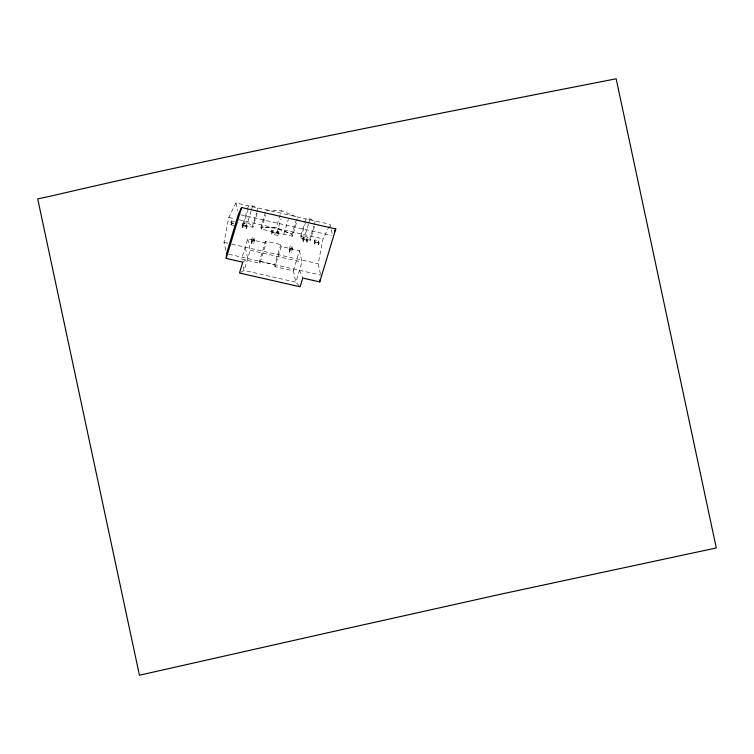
<?xml version="1.0" encoding="UTF-8"?>
<svg xmlns="http://www.w3.org/2000/svg" width="754" height="754" viewBox="0 0 754 754"><rect width="100%" height="100%" fill="white"/><g stroke="black" fill="none" stroke-linecap="round" stroke-linejoin="round"><path stroke-width="0.57" stroke-dasharray="3.77 2.83" d="M225.748 250.3L224.004 242.354L228.82 217.454L235.936 202.949L330.12 224.362L332.363 234.579M320.431 273.994L318.188 263.777L323.014 238.877L330.12 224.362M233.994 225.503L231.073 224.833L230.573 222.553L231.082 220.865L234.975 221.751M231.073 224.833L231.582 223.146L231.082 220.865M242.128 225.182L242.637 223.495L246.53 224.381L247.039 226.662L246.52 228.349L242.637 227.463L242.128 225.182L246.021 226.068L246.52 228.349M257.142 213.373L252.958 227.208L243.495 225.06L243.146 223.448L247.01 210.668M247.331 209.603L248.302 206.407L252.656 205.785L257.755 208.566L256.794 211.761M242.637 227.463L243.146 225.776L242.637 223.495M243.495 225.06L248.009 210.149M246.021 226.068L246.53 224.381M243.146 223.448L247.501 222.826L251.044 211.111M251.365 210.046L252.656 205.785M266.011 243.061L247.727 238.905L241.619 259.084L259.904 263.24L266.011 243.061L265.587 241.129L280.761 244.588L281.185 246.52L275.078 266.69L293.363 270.846L295.86 282.203L299.404 286.03M252.958 227.208L252.599 225.597L256.473 212.826M251.186 241.12L252.279 237.491L254.089 237.896L254.598 240.187L253.495 243.815L251.685 243.401L251.186 241.12L252.995 241.534L253.495 243.815M251.685 243.401L252.788 239.772L252.279 237.491M247.727 238.905L250.224 250.262L244.117 270.432L239.499 273.005M252.995 241.534L254.089 237.896M265.455 212.232L260.941 227.133L261.384 229.122L292.429 236.19L296.944 221.28M261.384 229.122L265.568 215.286M259.904 263.24L259.48 261.308L265.587 241.129M271.336 231.827L271.845 230.14L278.377 231.619L278.886 233.91L278.377 235.597L271.836 234.108L271.336 231.827L277.868 233.306L278.377 235.597M271.836 234.108L272.345 232.421L271.845 230.14M292.429 236.19L291.996 234.202L275.917 228.16L260.941 227.133L276.228 227.849L281.383 210.809L297.151 217.161L297.585 219.15M276.906 232.656L281.091 218.811M277.868 233.306L278.377 231.619M283.843 234.24L288.358 219.329M275.078 266.69L274.654 264.758L280.761 244.588M296.501 219.291L291.996 234.202L276.228 227.849M289.102 249.744L290.196 246.115L292.005 246.52L292.505 248.811L291.412 252.439L289.602 252.024L289.102 249.744L290.912 250.158L291.412 252.439M289.602 252.024L290.705 248.396L290.196 246.115M290.912 250.158L292.005 246.52M314.503 226.417L310.309 240.253L300.855 238.104L300.497 236.492L304.371 223.712M304.691 222.647L305.653 219.452L310.017 218.83L315.115 221.61L314.145 224.805M300.855 238.104L305.37 223.193M302.646 238.943L303.155 237.256L307.048 238.141L307.547 240.422L307.038 242.119L303.146 241.233L302.646 238.943L306.529 239.829L307.038 242.119M293.363 270.846L299.47 250.677L281.185 246.52M303.146 241.233L303.655 239.536L303.155 237.256M300.497 236.492L304.852 235.87L308.405 224.155M308.725 223.09L310.017 218.83M306.529 239.829L307.048 238.141M299.47 250.677L301.968 262.024L295.86 282.203L244.117 270.432L243.118 265.889M310.309 240.253L309.96 238.641L313.824 225.87M314.201 241.572L314.71 239.885L318.603 240.771L319.102 243.052L318.593 244.739L314.701 243.862L314.201 241.572L318.094 242.458L318.593 244.739M314.701 243.862L315.21 242.166L314.71 239.885M318.094 242.458L318.603 240.771M242.779 262.175L247.717 258.537L245.22 247.18M266.096 210.102L281.383 210.809M240.724 214.815L331.468 235.455M228.82 217.454L234.569 218.754M239.159 219.8L323.014 238.877M230.573 222.553L233.495 223.222M231.582 223.146L233.533 223.589M243.146 225.776L247.039 226.662M272.345 232.421L278.886 233.91M303.655 239.536L307.547 240.422M315.21 242.166L319.102 243.052M252.788 239.772L254.598 240.187M290.705 248.396L292.505 248.811M224.004 242.354L230.705 243.881M231.817 244.136L318.188 263.777M250.224 250.262L301.968 262.024M228.726 254.211L320.686 275.125M259.48 261.308L274.654 264.758M304.852 235.87L309.96 238.641M247.501 222.826L252.599 225.597M299.461 270.3L302.759 278.056M235.936 202.949L237.68 210.894"/><path stroke-width="1.13" d="M226.492 253.712L238.424 214.296L241.582 207.52L335.775 228.943L319.734 281.911L302.759 278.056L300.111 286.793L239.499 273.005L242.779 262.175L226.181 258.396L226.417 254.88M319.734 281.911L320.054 279.649M226.181 258.396L241.582 207.52M334.418 231.846L335.775 228.943M328.348 632.634L139.424 675.216L37.7 198.896L52.714 195.672C239.536 151.978 427.923 115.701 616.159 78.784L716.3 547.96L502.371 593.841L328.348 632.634"/></g></svg>
